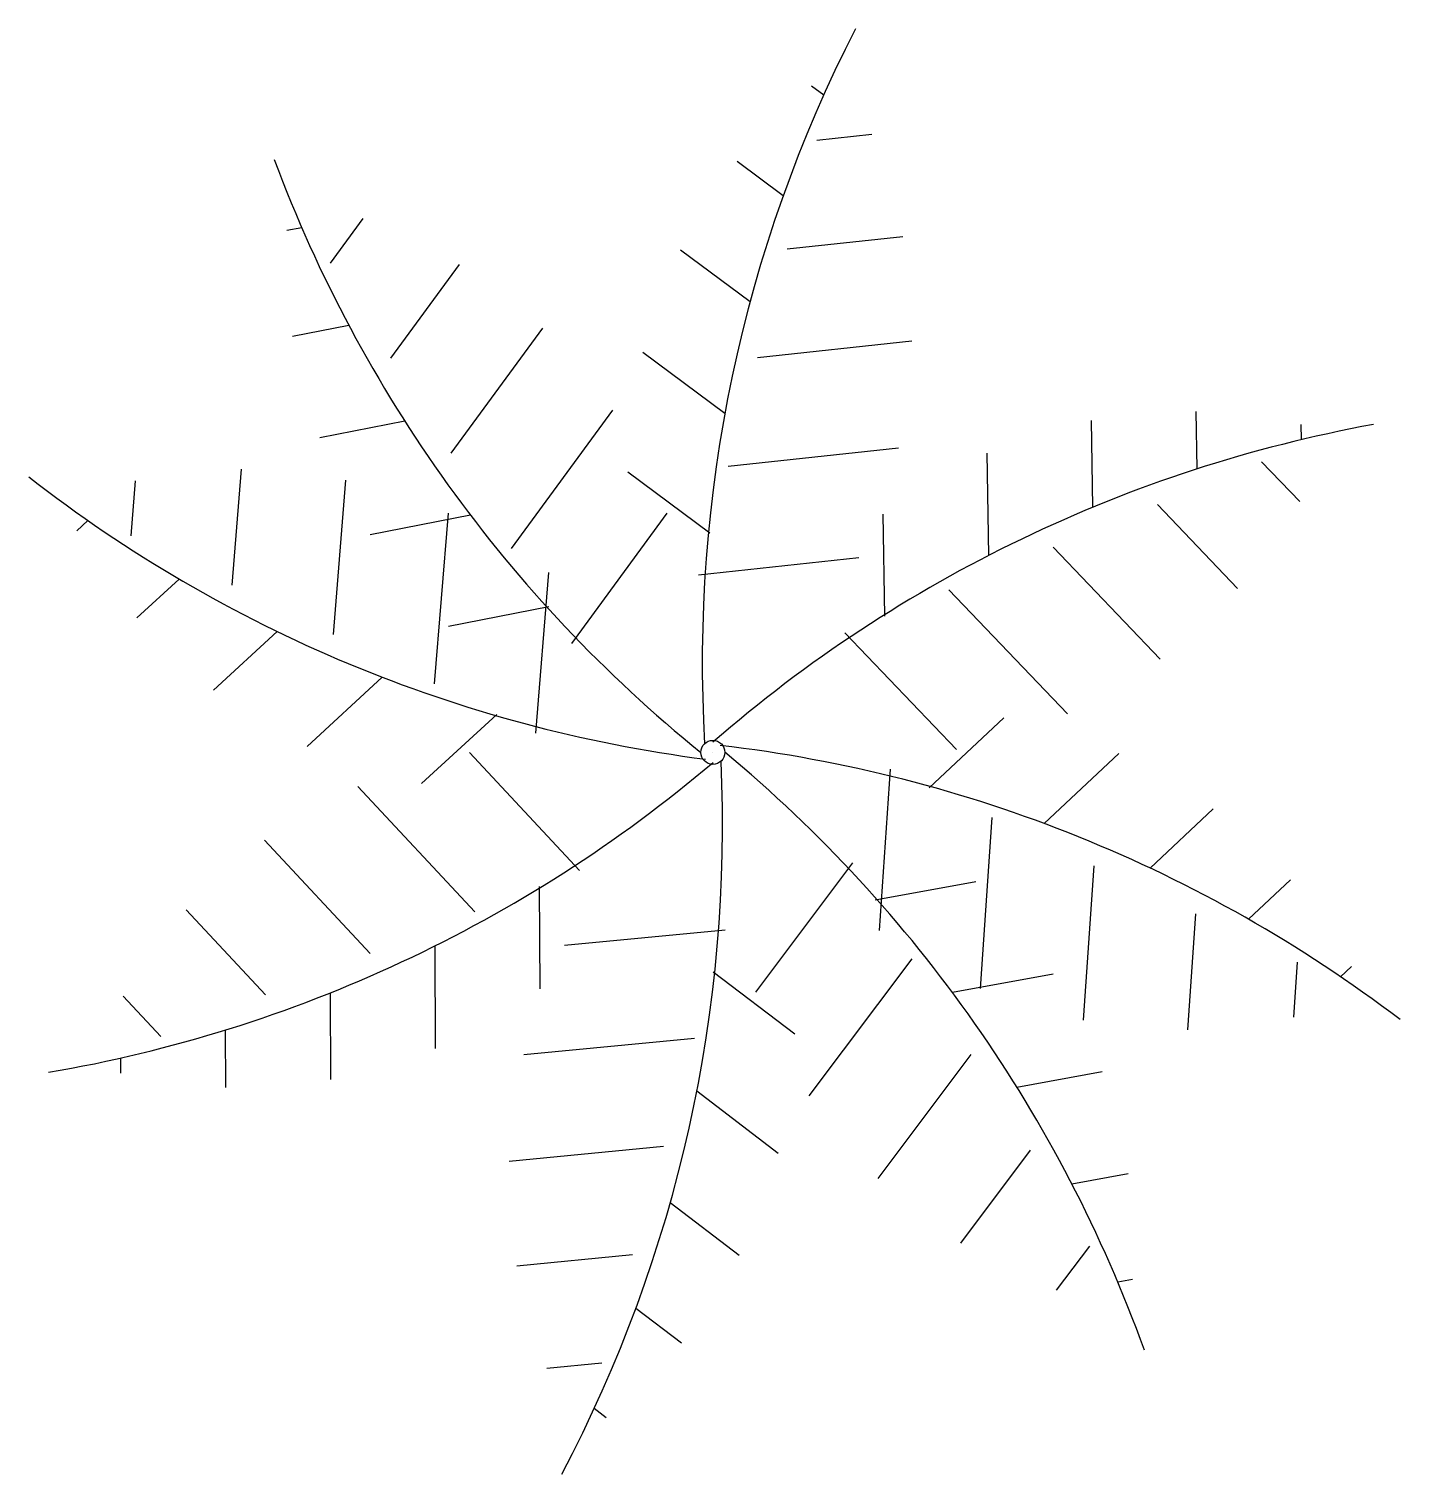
# Model space of a CAD drawing. Extents: x -2.49 to 2.5, y -2.63 to 2.63.
import ezdxf

# ---------------------------------------------------------------- set-up
doc = ezdxf.new("R2010")
doc.units = 0
doc.header["$MEASUREMENT"] = 0
doc.layers.add('SEPTICAD', color=7, linetype='CONTINUOUS')

msp = doc.modelspace()

# ---------------------------------------------------------------- linework, layer by layer
at = {"layer": 'SEPTICAD', "color": 0, "linetype": 'Continuous', "lineweight": -2}
for p, q in [((0.4033, 2.3919), (0.359, 2.4248)), ((0.3782, 2.2276), (0.578, 2.2492)), ((0.2561, 2.0258), (0.0884, 2.1505)), ((-1.4961, 1.9093), (-1.5502, 1.8987)), ((-1.3916, 1.7801), (-1.2729, 1.9423)), ((0.2705, 1.8322), (0.6909, 1.8775)), ((0.1355, 1.6401), (-0.1174, 1.828)), ((-1.1719, 1.4342), (-0.9221, 1.7754)), ((-1.3246, 1.554), (-1.5298, 1.514)), ((-0.9522, 1.0883), (-0.619, 1.5435)), ((0.1628, 1.4368), (0.7237, 1.4973)), ((0.0436, 1.2329), (-0.2553, 1.455)), ((-0.7326, 0.7423), (-0.3641, 1.2457)), ((1.7622, 1.0315), (1.7588, 1.2405)), ((-1.1208, 1.2049), (-1.4301, 1.1446)), ((1.3828, 0.8921), (1.3777, 1.2072)), ((2.1421, 1.138), (2.1412, 1.1932)), ((0.0551, 1.0415), (0.6753, 1.1082)), ((1.0041, 0.7168), (0.998, 1.0892)), ((1.9966, 1.0578), (2.1355, 0.9124)), ((-1.7493, 0.6086), (-1.7151, 1.0301)), ((-0.0111, 0.7982), (-0.3099, 1.0202)), ((-2.1175, 0.7883), (-2.1013, 0.9887)), ((-1.381, 0.4288), (-1.3354, 0.9911)), ((1.6175, 0.9022), (1.9096, 0.5964)), ((-2.2742, 0.8437), (-2.3148, 0.8063)), ((-0.8818, 0.8628), (-1.2473, 0.7915)), ((-1.0128, 0.249), (-0.9623, 0.8708)), ((-0.5129, 0.3964), (-0.1658, 0.8705)), ((0.626, 0.4953), (0.62, 0.8674)), ((1.2384, 0.7466), (1.6282, 0.3387)), ((-0.0526, 0.6461), (0.5317, 0.709)), ((-0.6445, 0.0693), (-0.597, 0.6549)), ((-1.9421, 0.6307), (-2.0959, 0.4892)), ((0.8593, 0.591), (1.2902, 0.14)), ((-0.5974, 0.5294), (-0.9627, 0.4582)), ((-1.5857, 0.4399), (-1.8177, 0.2267)), ((0.4802, 0.4354), (0.8861, 0.0106)), ((-1.203, 0.2735), (-1.4771, 0.0214)), ((-0.7862, 0.1384), (-1.0602, -0.1135)), ((0.7877, -0.129), (1.0587, 0.1262)), ((-0.4853, -0.4297), (-0.8862, 0)), ((1.2061, -0.2592), (1.4773, -0.0038)), ((0.6453, -0.0616), (0.6047, -0.6478)), ((-0.8663, -0.5807), (-1.2918, -0.1246)), ((1.5909, -0.421), (1.8202, -0.205)), ((1.0156, -0.2369), (0.9726, -0.8592)), ((-1.2472, -0.7318), (-1.6321, -0.3192)), ((0.5081, -0.4025), (0.1554, -0.8724)), ((1.386, -0.4123), (1.3471, -0.9751)), ((0.591, -0.5365), (0.9572, -0.4696)), ((1.9495, -0.6075), (2.1016, -0.4642)), ((-0.6319, -0.4878), (-0.6302, -0.86)), ((-1.6281, -0.8829), (-1.9166, -0.5736)), ((1.7564, -0.5877), (1.7272, -1.0096)), ((0.0449, -0.6466), (-0.5401, -0.7026)), ((-1.0125, -0.7048), (-1.0109, -1.0772)), ((0.7237, -0.751), (0.3493, -1.2499)), ((2.1268, -0.763), (2.1129, -0.9636)), ((2.2841, -0.8165), (2.3242, -0.7787)), ((0.0016, -0.7982), (0.2977, -1.0238)), ((0.8715, -0.8732), (1.2378, -0.8063)), ((-2.0091, -1.0339), (-2.1462, -0.8869)), ((-1.3934, -0.8756), (-1.392, -1.1907)), ((-1.7744, -1.0105), (-1.7735, -1.2195)), ((-0.0675, -1.0407), (-0.6885, -1.1001)), ((0.9392, -1.0995), (0.6006, -1.5508)), ((-2.1555, -1.1124), (-2.1553, -1.1676)), ((1.1064, -1.2182), (1.4164, -1.1616)), ((-0.0583, -1.2323), (0.238, -1.458)), ((-0.1799, -1.4348), (-0.7415, -1.4885)), ((1.1547, -1.448), (0.9009, -1.7863)), ((1.306, -1.5696), (1.5116, -1.5321)), ((-0.155, -1.6383), (0.0957, -1.8292)), ((-0.2923, -1.8289), (-0.7133, -1.8692)), ((1.3703, -1.7966), (1.2496, -1.9574)), ((1.4732, -1.927), (1.5275, -1.9171)), ((-0.2802, -2.0226), (-0.114, -2.1493)), ((-0.4047, -2.223), (-0.6048, -2.2421)), ((-0.4317, -2.3869), (-0.3878, -2.4203))]:
    msp.add_line(p, q, dxfattribs=at)
msp.add_lwpolyline([(0, 0), (0, 0)], dxfattribs=at)
msp.add_circle((0, 0), 0.0437, dxfattribs=at)
for centre, start, end in [((5.0155, 0.3253), 152.8337, 183.3327), ((3.1383, 3.9258), 200.4845, 230.9835), ((3.3145, -3.7782), 100.3825, 130.9905), ((0.619, 4.9878), 232.0492, 262.6637), ((-0.5595, -4.9948), 52.7317, 83.3398), ((-3.1848, -3.8882), 19.802, 50.301), ((-3.2693, 3.8175), 279.7, 310.3144), ((-5.019, -0.2655), 332.1512, 2.6502)]:
    msp.add_arc(centre, 5.0541, start, end, dxfattribs=at)

doc.saveas('drawing.dxf')
